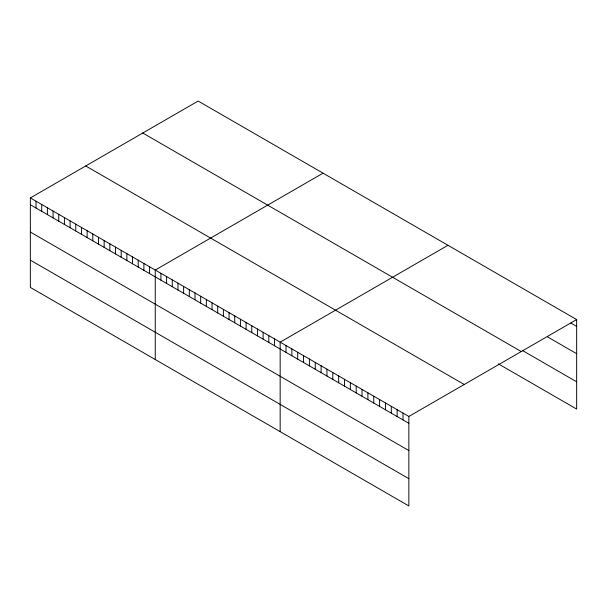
<?xml version="1.0" encoding="UTF-8"?>
<svg xmlns="http://www.w3.org/2000/svg" width="607" height="607" viewBox="0 0 607 607"><rect width="100%" height="100%" fill="white"/><g stroke="black" fill="none" stroke-linecap="round" stroke-linejoin="round"><path stroke-width="0.91" d="M30.35 197.928L408.852 416.455L408.852 505.95L30.35 287.422L30.35 197.928L198.148 101.05L576.65 319.578L576.65 409.072L498.415 363.897M323.053 173.162L155.255 270.047L155.255 359.534M447.958 245.281L280.161 342.158L280.161 431.653M408.852 416.455L576.65 319.578M570.8 323.045L576.65 326.422M547.4 336.809L576.65 353.691M522.544 350.558L576.65 381.795M142.774 133.024L521.276 351.544M85.724 165.961L464.226 384.489M30.35 204.771L408.852 423.299M30.35 232.049L408.852 450.576M30.35 260.153L408.852 478.673M403.002 413.079L403.002 419.923M397.153 409.702L397.153 416.546M391.303 406.326L391.303 413.17M385.453 402.949L385.453 409.793M379.603 399.573L379.603 406.417M373.753 396.189L373.753 403.033M367.903 392.812L367.903 399.656M362.053 389.436L362.053 396.28M356.203 386.06L356.203 392.904M350.353 382.683L350.353 389.527M344.503 379.307L344.503 386.151M338.653 375.93L338.653 382.774M332.803 372.554L332.803 379.398M326.953 369.177L326.953 376.021M321.103 365.801L321.103 372.645M315.253 362.417L315.253 369.261M309.411 359.041L309.411 365.884M303.561 355.664L303.561 362.508M297.711 352.288L297.711 359.132M291.861 348.911L291.861 355.755M286.011 345.535L286.011 352.379M274.485 338.881L274.485 345.724M268.802 335.603L268.802 342.447M263.127 332.325L263.127 339.169M257.451 329.047L257.451 335.891M251.768 325.769L251.768 332.613M246.093 322.492L246.093 329.335M240.418 319.214L240.418 326.058M234.742 315.936L234.742 322.78M229.059 312.658L229.059 319.502M223.384 309.38L223.384 316.224M217.708 306.103L217.708 312.946M212.033 302.825L212.033 309.669M206.35 299.547L206.35 306.391M200.674 296.269L200.674 303.113M194.999 292.991L194.999 299.835M189.323 289.714L189.323 296.557M183.64 286.436L183.64 293.28M177.965 283.158L177.965 290.002M172.289 279.88L172.289 286.724M166.606 276.602L166.606 283.446M160.931 273.325L160.931 280.168M149.58 266.769L149.58 273.613M143.897 263.491L143.897 270.335M138.221 260.213L138.221 267.057M132.546 256.936L132.546 263.779M126.871 253.658L126.871 260.502M121.188 250.38L121.188 257.224M115.512 247.102L115.512 253.946M109.837 243.824L109.837 250.668M104.154 240.547L104.154 247.39M98.478 237.269L98.478 244.113M92.803 233.991L92.803 240.835M87.127 230.713L87.127 237.557M81.444 227.435L81.444 234.279M75.769 224.158L75.769 231.001M70.093 220.88L70.093 227.724M64.418 217.602L64.418 224.446M58.735 214.324L58.735 221.168M53.059 211.046L53.059 217.89M47.384 207.769L47.384 214.605M41.708 204.483L41.708 211.327M36.025 201.205L36.025 208.049"/></g></svg>
